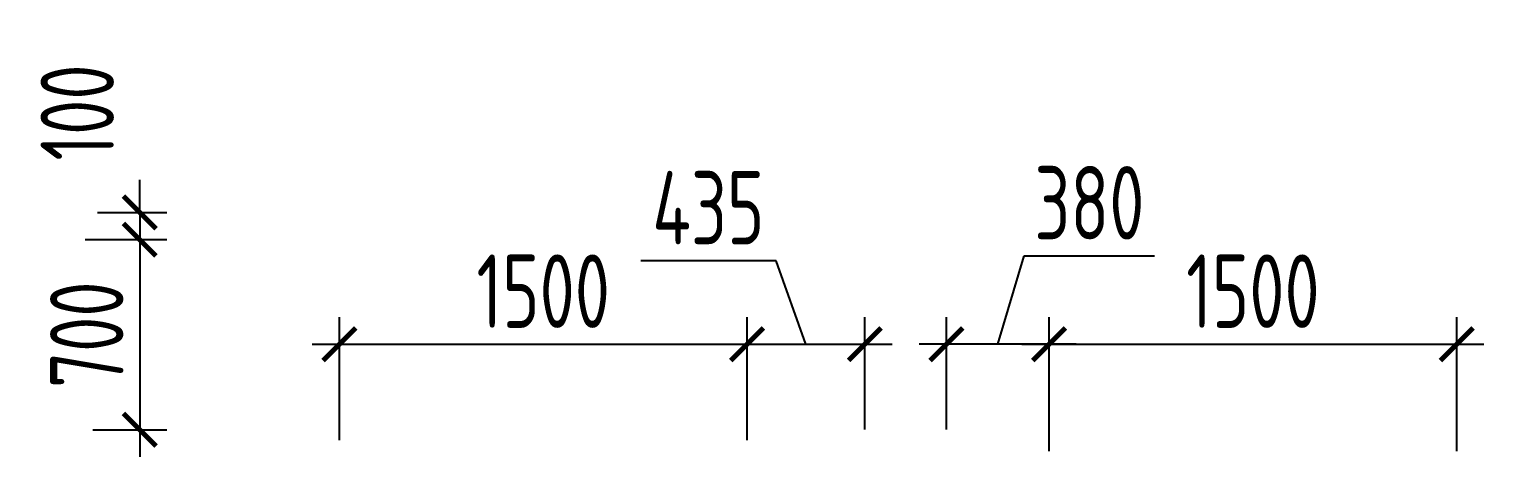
# Model space of a CAD drawing. Header units: millimetres. Extents: x -350007 to 536090, y -888 to 198380.
# Drawn here: x -37401 to -32048, y 78600 to 80172 of the extents above; entities that cross this region are included whole.
import ezdxf

# ---------------------------------------------------------------- set-up
doc = ezdxf.new("R2010")
doc.units = ezdxf.units.MM
doc.layers.add('АР_Размеры нов.', color=15, linetype='Continuous', lineweight=0)
doc.styles.add('ISOCPEUR', font='isocpeur.ttf', dxfattribs={"width": 0.7})
doc.dimstyles.new('R_100', dxfattribs={"dimtxt": 270, "dimasz": 120, "dimexe": 100, "dimexo": 0, "dimgap": 60, "dimtad": 1, "dimdec": 0, "dimrnd": 5, "dimzin": 0, "dimdsep": 46, "dimtxsty": 'ISOCPEUR', "dimblk": 'ARCHTICK', "dimcen": 0, "dimdle": 100, "dimclrd": 256, "dimclre": 256, "dimclrt": 256, "dimadec": 0, "dimazin": 0, "dimtfac": 2, "dimtdec": 0, "dimtofl": 0, "dimtmove": 1, "dimatfit": 3, "dimfxl": 1, "dimtvp": 3, "dimtolj": 1, "dimtzin": 0, "dimarcsym": 0})

# ---------------------------------------------------------------- blocks, each defined once
blk = doc.blocks.new('_ArchTick')
at = {"color": 0, "linetype": 'ByBlock', "const_width": 0.15}
blk.add_lwpolyline([(-0.5, -0.5), (0.5, 0.5)], dxfattribs=at)
blk = doc.blocks.new('*D2568')
at = {"layer": 'Defpoints', "color": 0, "ltscale": 100, "transparency": 16777216}
for p in [(-34759.4, 79013.9), (-36259.4, 78660.4), (-34759.4, 78660.4)]:
    blk.add_point(p, dxfattribs=at)
at = {"layer": 'АР_Размеры нов.', "lineweight": -2, "ltscale": 100, "transparency": 16777216}
for p, q in [((-36259.4, 78660.4), (-36259.4, 79113.9)), ((-34759.4, 78660.4), (-34759.4, 79113.9)), ((-36359.4, 79013.9), (-34659.4, 79013.9))]:
    blk.add_line(p, q, dxfattribs=at)
at = {"layer": 'АР_Размеры нов.', "lineweight": -2, "ltscale": 100, "transparency": 16777216, "xscale": 120, "yscale": 120, "zscale": 120, "rotation": 180}
blk.add_blockref('_ArchTick', (-36259.4, 79013.9), dxfattribs=at)
at = {"layer": 'АР_Размеры нов.', "lineweight": -2, "ltscale": 100, "transparency": 16777216, "xscale": 120, "yscale": 120, "zscale": 120}
blk.add_blockref('_ArchTick', (-34759.4, 79013.9), dxfattribs=at)
at = {"layer": 'АР_Размеры нов.', "ltscale": 100, "transparency": 16777216, "insert": (-35509.4, 79208.9), "char_height": 270, "attachment_point": 5, "style": 'ISOCPEUR'}
blk.add_mtext('\\A1;1500', dxfattribs=at)
blk = doc.blocks.new('*D2569')
at = {"layer": 'Defpoints', "color": 0, "ltscale": 100, "transparency": 16777216}
for p in [(-32147.8, 79013.9), (-33647.8, 78620.3), (-32147.8, 78620.3)]:
    blk.add_point(p, dxfattribs=at)
at = {"layer": 'АР_Размеры нов.', "lineweight": -2, "ltscale": 100, "transparency": 16777216}
for p, q in [((-33647.8, 78620.3), (-33647.8, 79113.9)), ((-32147.8, 78620.3), (-32147.8, 79113.9)), ((-33747.8, 79013.9), (-32047.8, 79013.9))]:
    blk.add_line(p, q, dxfattribs=at)
at = {"layer": 'АР_Размеры нов.', "lineweight": -2, "ltscale": 100, "transparency": 16777216, "xscale": 120, "yscale": 120, "zscale": 120, "rotation": 180}
blk.add_blockref('_ArchTick', (-33647.8, 79013.9), dxfattribs=at)
at = {"layer": 'АР_Размеры нов.', "lineweight": -2, "ltscale": 100, "transparency": 16777216, "xscale": 120, "yscale": 120, "zscale": 120}
blk.add_blockref('_ArchTick', (-32147.8, 79013.9), dxfattribs=at)
at = {"layer": 'АР_Размеры нов.', "ltscale": 100, "transparency": 16777216, "insert": (-32897.8, 79208.9), "char_height": 270, "attachment_point": 5, "style": 'ISOCPEUR'}
blk.add_mtext('\\A1;1500', dxfattribs=at)
blk = doc.blocks.new('*D1829')
at = {"layer": 'Defpoints', "color": 0, "ltscale": 500, "transparency": 16777216}
for p in [(-37149.4, 79498.5), (-36994.3, 79498.5), (-37172, 79398.5)]:
    blk.add_point(p, dxfattribs=at)
at = {"layer": 'АР_Размеры нов.', "lineweight": -2, "ltscale": 500, "transparency": 16777216}
for p, q in [((-36994.3, 79498.5), (-36994.3, 79618.5)), ((-37149.4, 79498.5), (-36894.3, 79498.5)), ((-37172, 79398.5), (-36894.3, 79398.5)), ((-36994.3, 79398.5), (-36994.3, 79278.5))]:
    blk.add_line(p, q, dxfattribs=at)
at = {"layer": 'АР_Размеры нов.', "lineweight": -2, "ltscale": 500, "transparency": 16777216, "xscale": 120, "yscale": 120, "zscale": 120}
for p, rotation in [((-36994.3, 79498.5), 270), ((-36994.3, 79398.5), 90)]:
    blk.add_blockref('_ArchTick', p, dxfattribs=dict(at, rotation=rotation))
at = {"layer": 'АР_Размеры нов.', "lineweight": 13, "ltscale": 500, "transparency": 16777216, "insert": (-37224.2, 79865.8), "char_height": 270, "attachment_point": 5, "rotation": 90, "style": 'ISOCPEUR'}
blk.add_mtext('\\A1;100', dxfattribs=at)
blk = doc.blocks.new('*D1830')
at = {"layer": 'Defpoints', "color": 0, "ltscale": 500, "transparency": 16777216}
for p in [(-37195.5, 79398.5), (-37166.9, 78699.5), (-36994.3, 78699.5)]:
    blk.add_point(p, dxfattribs=at)
at = {"layer": 'АР_Размеры нов.', "lineweight": -2, "ltscale": 500, "transparency": 16777216}
for p, q in [((-36994.3, 79498.5), (-36994.3, 78599.5)), ((-37195.5, 79398.5), (-36894.3, 79398.5)), ((-37166.9, 78699.5), (-36894.3, 78699.5))]:
    blk.add_line(p, q, dxfattribs=at)
at = {"layer": 'АР_Размеры нов.', "lineweight": -2, "ltscale": 500, "transparency": 16777216, "xscale": 120, "yscale": 120, "zscale": 120}
for p, rotation in [((-36994.3, 79398.5), 90), ((-36994.3, 78699.5), 270)]:
    blk.add_blockref('_ArchTick', p, dxfattribs=dict(at, rotation=rotation))
at = {"layer": 'АР_Размеры нов.', "lineweight": 13, "ltscale": 500, "transparency": 16777216, "insert": (-37189.3, 79049), "char_height": 270, "attachment_point": 5, "rotation": 90, "style": 'ISOCPEUR'}
blk.add_mtext('\\A1;700', dxfattribs=at)
blk = doc.blocks.new('*D1833')
at = {"layer": 'Defpoints', "color": 0, "ltscale": 500, "transparency": 16777216}
for p in [(-34025.7, 79013.9), (-34025.7, 78700.3), (-33647.8, 78620.3)]:
    blk.add_point(p, dxfattribs=at)
at = {"layer": 'АР_Размеры нов.', "lineweight": -2, "ltscale": 500, "transparency": 16777216}
for p, q in [((-33836.8, 79013.9), (-33739.3, 79338.9)), ((-33739.3, 79338.9), (-33260.2, 79338.9)), ((-34025.7, 78700.3), (-34025.7, 79113.9)), ((-33647.8, 78620.3), (-33647.8, 79113.9)), ((-33547.8, 79013.9), (-34125.7, 79013.9))]:
    blk.add_line(p, q, dxfattribs=at)
at = {"layer": 'АР_Размеры нов.', "lineweight": -2, "ltscale": 500, "transparency": 16777216, "xscale": 120, "yscale": 120, "zscale": 120, "rotation": 180}
blk.add_blockref('_ArchTick', (-34025.7, 79013.9), dxfattribs=at)
at = {"layer": 'АР_Размеры нов.', "lineweight": -2, "ltscale": 500, "transparency": 16777216, "xscale": 120, "yscale": 120, "zscale": 120}
blk.add_blockref('_ArchTick', (-33647.8, 79013.9), dxfattribs=at)
at = {"layer": 'АР_Размеры нов.', "lineweight": 13, "ltscale": 500, "transparency": 16777216, "insert": (-33499.7, 79533.9), "char_height": 270, "attachment_point": 5, "style": 'ISOCPEUR'}
blk.add_mtext('\\A1;380', dxfattribs=at)
blk = doc.blocks.new('*D1834')
at = {"layer": 'Defpoints', "color": 0, "ltscale": 500, "transparency": 16777216}
for p in [(-34325.7, 79013.9), (-34325.7, 78700.3), (-34759.4, 78660.4)]:
    blk.add_point(p, dxfattribs=at)
at = {"layer": 'АР_Размеры нов.', "lineweight": -2, "ltscale": 500, "transparency": 16777216}
for p, q in [((-34652.7, 79320.7), (-35150.7, 79320.7)), ((-34542.6, 79013.9), (-34652.7, 79320.7)), ((-34759.4, 78660.4), (-34759.4, 79113.9)), ((-34325.7, 78700.3), (-34325.7, 79113.9)), ((-34859.4, 79013.9), (-34225.7, 79013.9))]:
    blk.add_line(p, q, dxfattribs=at)
at = {"layer": 'АР_Размеры нов.', "lineweight": -2, "ltscale": 500, "transparency": 16777216, "xscale": 120, "yscale": 120, "zscale": 120, "rotation": 180}
blk.add_blockref('_ArchTick', (-34759.4, 79013.9), dxfattribs=at)
at = {"layer": 'АР_Размеры нов.', "lineweight": -2, "ltscale": 500, "transparency": 16777216, "xscale": 120, "yscale": 120, "zscale": 120}
blk.add_blockref('_ArchTick', (-34325.7, 79013.9), dxfattribs=at)
at = {"layer": 'АР_Размеры нов.', "lineweight": 13, "ltscale": 500, "transparency": 16777216, "insert": (-34901.7, 79515.7), "char_height": 270, "attachment_point": 5, "style": 'ISOCPEUR'}
blk.add_mtext('\\A1;435', dxfattribs=at)

msp = doc.modelspace()

# ---------------------------------------------------------------- dimensions: what is measured, and where the dimension line sits
at = {"layer": 'АР_Размеры нов.', "lineweight": 13, "ltscale": 500}
dim = msp.add_linear_dim(base=(-36994.3, 79498.5), p1=(-37172, 79398.5), p2=(-37149.4, 79498.5), angle=90, dimstyle='R_100', override={"dimpost": '\\X'}, dxfattribs=at)
dim.commit()
dim.dimension.update_dxf_attribs({"geometry": '*D1829', "text_midpoint": (-37029.2, 79865.8), "dimtype": 160})
dim = msp.add_linear_dim(base=(-34325.7, 79013.9), p1=(-34759.4, 78660.4), p2=(-34325.7, 78700.3), dimstyle='R_100', override={"dimpost": '\\X', "dimfxl": 2.5, "dimarcsym": 1}, dxfattribs=at)
dim.commit()
dim.dimension.update_dxf_attribs({"geometry": '*D1834', "text_midpoint": (-34712.7, 79320.7), "dimtype": 160})
dim = msp.add_linear_dim(base=(-34025.7, 79013.9), p1=(-33647.8, 78620.3), p2=(-34025.7, 78700.3), dimstyle='R_100', override={"dimpost": '\\X', "dimfxl": 2.5, "dimarcsym": 1}, dxfattribs=at)
dim.commit()
dim.dimension.update_dxf_attribs({"geometry": '*D1833', "text_midpoint": (-33679.3, 79533.9)})
dim = msp.add_linear_dim(base=(-36994.3, 78699.5), p1=(-37195.5, 79398.5), p2=(-37166.9, 78699.5), angle=90, dimstyle='R_100', override={"dimpost": '\\X'}, dxfattribs=at)
dim.commit()
dim.dimension.update_dxf_attribs({"geometry": '*D1830', "text_midpoint": (-37189.3, 79049)})
at = {"layer": 'АР_Размеры нов.', "ltscale": 100}
for base, p1, p2, picture, middle in [((-34759.4, 79013.9), (-36259.4, 78660.4), (-34759.4, 78660.4), '*D2568', (-35509.4, 79208.9)), ((-32147.8, 79013.9), (-33647.8, 78620.3), (-32147.8, 78620.3), '*D2569', (-32897.8, 79208.9))]:
    dim = msp.add_linear_dim(base=base, p1=p1, p2=p2, dimstyle='R_100', override={"dimpost": '\\X', "dimfxl": 2.5, "dimarcsym": 1}, dxfattribs=at)
    dim.commit()
    dim.dimension.update_dxf_attribs({"geometry": picture, "text_midpoint": middle})

doc.saveas('drawing.dxf')
